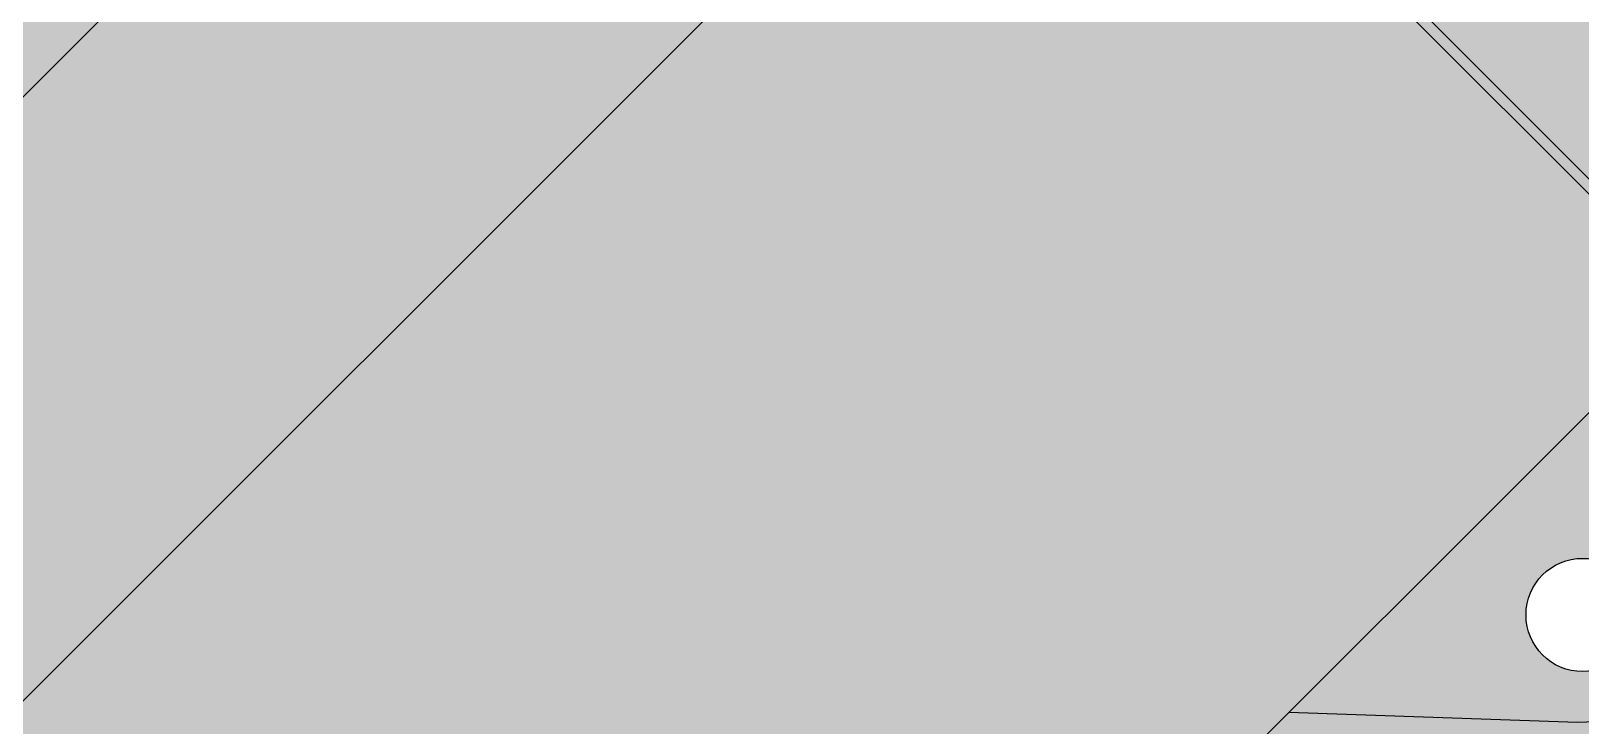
# Model space of a CAD drawing. Header units: millimetres. Extents: x -4300 to 16918, y -16722 to 12457.
# Drawn here: x 5424 to 6349, y 10460 to 10875 of the extents above; entities that cross this region are included whole.
import ezdxf
from ezdxf.enums import TextEntityAlignment as Align

# ---------------------------------------------------------------- set-up
doc = ezdxf.new("R2010")
doc.units = ezdxf.units.MM
doc.set_wipeout_variables(frame=1)
doc.layers.add('Техника KA-1300SL', color=250, linetype='Continuous')
doc.layers.add('Техника KA-1300SL Штрих', color=7, linetype='Continuous', true_color=0xffe79e)
doc.styles.add('arial', font='arial.ttf')

# ---------------------------------------------------------------- blocks, each defined once
blk = doc.blocks.new('KA-1300SL-20231013.110244')
at = {"color": 0, "linetype": 'ByBlock', "lineweight": -2, "transparency": 16777216}
blk.add_wipeout([(375.7105172820875, 2.000000000005457), (244.9999999999991, 59.09985754957415), (235, 59.09985754957415), (235, -834.9999999999927), (10800, -834.9999999999927), (10800, 2.000000000005457)], dxfattribs=at)
at = {"layer": 'Техника KA-1300SL Штрих', "transparency": 16777216}
h = blk.add_hatch(color=256, dxfattribs=at)
h.dxf.hatch_style = 1
h.set_gradient(color1=(132, 132, 132), color2=(173, 173, 173), rotation=90.00000000000003, tint=1)
h.paths.add_polyline_path([(10800, 2.000000000007276), (375.7105172820884, 2.000000000007276), (245, 59.09985754957597), (235, 59.09985754957597), (235, -834.9999999999927), (10800, -834.9999999999927)])
at = {"color": 0, "linetype": 'ByBlock', "lineweight": -2, "transparency": 16777216}
blk.add_lwpolyline([(10800, 2.000000000007276), (375.7105172820884, 2.000000000007276), (245, 59.09985754957597), (235, 59.09985754957597), (235, -834.9999999999927), (10800, -834.9999999999927)], close=True, dxfattribs=at)
blk = doc.blocks.new('KA-1300SL-20231013.094315')
at = {"color": 0, "linetype": 'ByBlock', "lineweight": -2, "transparency": 16777216}
blk.add_wipeout([(279.80263157899026, 12.500000000003638), (359.9999999999991, -119.99999999981992), (359.9999999999991, -199.9999999997617), (245, -489.9999999999018), (245, -517.9999999999945), (10509.50000000078, -517.9999999999945), (10509.50000000078, 12.500000000003638)], dxfattribs=at)
blk.add_wipeout([(244.9999999999991, -517.9999999999964), (244.9999999999991, -560.0000000000018), (125.70421493865342, -559.9999999999964), (65, -668.0926666003543), (65, -881.0000000000036), (10509.50000000078, -880.9999999999964), (10509.50000000078, -517.9999999999964)], dxfattribs=at)
at = {"layer": 'Техника KA-1300SL Штрих', "true_color": 0xadadad, "transparency": 16777216}
h = blk.add_hatch(color=253, dxfattribs=at)
h.dxf.hatch_style = 1
h.paths.add_polyline_path([(10509.50000000077, 12.50000000000728), (279.8026315789903, 12.50000000000728), (360, -119.9999999998181), (360, -199.9999999997599), (245, -489.9999999998981), (245, -517.9999999999927), (10509.50000000077, -517.9999999999927)])
at = {"layer": 'Техника KA-1300SL Штрих', "transparency": 16777216}
h = blk.add_hatch(color=256, dxfattribs=at)
h.dxf.hatch_style = 1
h.set_gradient(color1=(132, 132, 132), color2=(173, 173, 173), rotation=90.00000000000003, tint=1)
h.paths.add_polyline_path([(10509.50000000077, -517.9999999999927), (245, -517.9999999999927), (245, -560), (125.7042149386543, -559.9999999999927), (65, -668.0926666003506), (65, -881), (10509.50000000077, -880.9999999999927)])
at = {"color": 0, "linetype": 'ByBlock', "lineweight": -2, "transparency": 16777216}
blk.add_lwpolyline([(10509.50000000077, 12.50000000000728), (279.8026315789903, 12.50000000000728), (360, -119.9999999998181), (360, -199.9999999997599), (245, -489.9999999998981), (245, -517.9999999999927), (10509.50000000077, -517.9999999999927)], close=True, dxfattribs=at)
blk.add_lwpolyline([(10509.50000000077, -517.9999999999927), (245, -517.9999999999927), (245, -560), (125.7042149386543, -559.9999999999927), (65, -668.0926666003506), (65, -881), (10509.50000000077, -880.9999999999927), (10509.50000000077, -517.9999999999927)], dxfattribs=at)
blk = doc.blocks.new('KA-1300SL-20231013.092651')
at = {"color": 0, "linetype": 'ByBlock', "lineweight": -2, "transparency": 16777216}
blk.add_wipeout([(-214.3569621794013, -589.4999999999982), (-51, -322.8702358642586), (-51, -350.1788289046781), (51.00000000000091, -350.1788289046781), (51.00000000000091, -83), (10078.999999999996, -83), (10078.999999999996, -589.4999999999982)], dxfattribs=at)
blk.add_wipeout([(-214.3569621794004, -589.4999999999945), (-254.40036675921874, -654.8584847310067), (-246.0000000000009, -654.8584847310067), (-246.0000000000009, -1027.4999999999945), (10079, -1027.4999999999945), (10079, -589.4999999999945)], dxfattribs=at)
at = {"layer": 'Техника KA-1300SL Штрих', "true_color": 0xadadad, "transparency": 16777216}
h = blk.add_hatch(color=253, dxfattribs=at)
h.dxf.hatch_style = 1
h.paths.add_polyline_path([(10079, -589.4999999999964), (-214.3569621794013, -589.4999999999964), (-51, -322.8702358642549), (-51, -350.1788289046744), (51, -350.1788289046744), (51, -82.99999999999636), (10079, -82.99999999999636)])
at = {"layer": 'Техника KA-1300SL Штрих', "transparency": 16777216}
h = blk.add_hatch(color=256, dxfattribs=at)
h.dxf.hatch_style = 1
h.set_gradient(color1=(132, 132, 132), color2=(173, 173, 173), rotation=90.00000000000003, tint=1)
h.paths.add_polyline_path([(10079, -589.4999999999964), (-214.3569621794013, -589.4999999999964), (-254.4003667592187, -654.8584847310085), (-246, -654.8584847310085), (-246, -1027.499999999996), (10079, -1027.499999999996)])
at = {"color": 0, "linetype": 'ByBlock', "lineweight": -2, "transparency": 16777216}
for points in [[(10079, -589.4999999999964), (-214.3569621794013, -589.4999999999964), (-51, -322.8702358642549), (-51, -350.1788289046744), (51, -350.1788289046744), (51, -82.99999999999636), (10079, -82.99999999999636), (10079, -589.4999999999964)], [(10079, -589.4999999999964), (-214.3569621794013, -589.4999999999964), (-254.4003667592187, -654.8584847310085), (-246, -654.8584847310085), (-246, -1027.499999999996), (10079, -1027.499999999996), (10079, -589.4999999999964)]]:
    blk.add_lwpolyline(points, dxfattribs=at)
blk = doc.blocks.new('KA-1300SL-20231012.174536')
at = {"color": 0, "linetype": 'ByBlock', "lineweight": -2, "transparency": 16777216}
blk.add_wipeout([(513.1021025695081, 1000.7146555162308), (523, 971.5302959176679), (523, 961.5302959177116), (425, 961.5302959177116), (425, 724.7146555162308), (334.04916004608094, 724.7146555162308), (334.04916004608094, 681.0263868346065), (314.00000000001364, 681.0263868346065), (314.00042148483044, 692.3662219825619), (195.30489175606635, 517.7146555162308), (10323.992989593067, 517.7146555162308), (10323.992989593067, 1000.7146555162308)], dxfattribs=at)
blk.add_wipeout([(195.30489175606635, 517.7146555162344), (108.66031311977713, 390.22365885254476), (118.99999999999909, 390.0174349347708), (118.99999999999909, -57.285344483765584), (141, -57.28534448377286), (141, -2.2853444837655843), (10323.992989593067, -2.2853444837655843), (10323.992989593067, 517.7146555162344)], dxfattribs=at)
at = {"layer": 'Техника KA-1300SL Штрих', "true_color": 0xadadad, "transparency": 16777216}
h = blk.add_hatch(color=253, dxfattribs=at)
h.dxf.hatch_style = 1
h.paths.add_polyline_path([(10323.99298959305, 1000.714655516233), (513.1021025695081, 1000.714655516233), (523, 971.5302959176697), (523, 961.5302959177134), (425, 961.5302959177134), (425, 724.7146555162326), (334.0491600460809, 724.7146555162326), (334.0491600460809, 681.0263868346083), (314.0000000000146, 681.0263868346083), (314.0004214848304, 692.3662219825637), (195.3048917560664, 517.7146555162326), (10323.99298959305, 517.7146555162326)])
at = {"layer": 'Техника KA-1300SL Штрих', "transparency": 16777216}
h = blk.add_hatch(color=256, dxfattribs=at)
h.dxf.hatch_style = 1
h.set_gradient(color1=(132, 132, 132), color2=(173, 173, 173), rotation=90.00000000000003, tint=1)
h.paths.add_polyline_path([(10323.99298959305, 517.7146555162326), (195.3048917560664, 517.7146555162326), (108.6603131197771, 390.2236588525448), (119, 390.017434934769), (119, -57.2853444837674), (141, -57.28534448377468), (141, -2.285344483767403), (10323.99298959305, -2.285344483767403)])
at = {"color": 0, "linetype": 'ByBlock', "lineweight": -2, "transparency": 16777216}
blk.add_line((10235.24991187568, 517.7146555162326), (195.3048917560664, 517.7146555162326), dxfattribs=at)
blk.add_lwpolyline([(119, -57.2853444837674, 3.642919299551295e-17), (119, 390.017434934769), (108.6603131197771, 390.2236588525448), (314.0004214848304, 692.3662219825637), (314.0000000000146, 681.0263868346083), (334.0491600460809, 681.0263868346083), (334.0491600460809, 724.7146555162326), (425, 724.7146555162326)], format="xyb", dxfattribs=at)
for points in [[(10323.99298959305, 1000.714655516233), (513.1021025695081, 1000.714655516233), (523, 971.5302959176697), (523, 961.5302959177134), (425, 961.5302959177134), (425, 724.7146555162326), (334.0491600460809, 724.7146555162326), (334.0491600460809, 681.0263868346083), (314.0000000000146, 681.0263868346083), (314.0004214848304, 692.3662219825637), (195.3048917560664, 517.7146555162326), (10323.99298959305, 517.7146555162326), (10323.99298959305, 1000.714655516233)], [(10323.99298959305, 517.7146555162326), (195.3048917560664, 517.7146555162326), (108.6603131197771, 390.2236588525448), (119, 390.017434934769), (119, -57.2853444837674), (141, -57.28534448377468), (141, -2.285344483767403), (10323.99298959305, -2.285344483767403), (10323.99298959305, 517.7146555162326)]]:
    blk.add_lwpolyline(points, dxfattribs=at)
blk = doc.blocks.new('KA-1300SL-20231012.171958')
at = {"color": 0, "linetype": 'ByBlock', "lineweight": -2, "transparency": 16777216}
blk.add_wipeout([(51.023603454973454, -259.3962660380803), (50.999999999991815, -259.3962660380803), (50.999999999991815, -350.00926830455865), (-51.000000000008185, -350.00926830455865), (-51.000000000008185, -82.99999999999818), (-9729.00000000003, -82.99999999999818), (-9729.00000000003, -638.4999999999982), (307.2251799056812, -638.4999999999982)], dxfattribs=at)
blk.add_wipeout([(366.0124721949296, -725.4880752691279), (355.9999999999909, -725.4880752691279), (355.9999999999909, -1148.5000000000036), (-9729.00000000003, -1148.5000000000036), (-9729.00000000003, -638.5000000000018), (307.2251799056812, -638.5000000000018)], dxfattribs=at)
blk.add_wipeout([(50.999999999999886, -259.39626603808233), (51.02360345498147, -259.39626603808233), (366.0124721949394, -725.4880752691242), (355.99999999999955, -725.4880752691242), (355.99999999999955, -1148.5), (333.9999999999998, -1148.5), (333.9999999999998, -1203.5), (355.99999999999955, -1203.5), (355.99999999999955, -1214.5), (450.9999999999998, -1214.5), (450.9999999999998, -1183.5), (458.9999999999999, -1183.5), (458.9999999999999, -1145.7917333615915), (475, -1145.7917333615987), (475, -857.791043613528), (458.9999999999999, -857.791043613528), (458.9999999999999, -843.5), (450.9999999999998, -843.5), (450.9999999999998, -815.5000000000073), (60.99999999999983, -238.49999999999977), (60.99999999999983, -83), (50.999999999999886, -83), (50.999999999999886, -20.000000000000227), (40.999999999999886, -20.000000000000227), (40.999999999999886, -12), (30, -12), (30, 0), (-30.000000000000227, 0), (-30.000000000000227, -12), (-41, -12), (-41, -20.000000000000227), (-51, -20.000000000000227), (-51, -350.00926830455865), (50.999999999999886, -350.00926830455865)], dxfattribs=at)
at = {"layer": 'Техника KA-1300SL Штрих', "true_color": 0xadadad, "transparency": 16777216}
h = blk.add_hatch(color=253, dxfattribs=at)
h.dxf.hatch_style = 1
h.paths.add_polyline_path([(307.225179905683, -638.5), (51.02360345498892, -259.3962660380821), (51, -259.3962660380821), (51, -350.0092683045586), (-51, -350.0092683045586), (-51, -83), (-9729.00000000003, -83), (-9729.00000000003, -638.5)])
at = {"layer": 'Техника KA-1300SL Штрих', "transparency": 16777216}
h = blk.add_hatch(color=256, dxfattribs=at)
h.dxf.hatch_style = 1
h.set_gradient(color1=(132, 132, 132), color2=(173, 173, 173), rotation=90.00000000000003, tint=1)
h.paths.add_polyline_path([(307.225179905683, -638.5), (366.0124721949396, -725.4880752691242), (356, -725.4880752691242), (356, -1148.5), (-9729.00000000003, -1148.5), (-9729.00000000003, -638.5)])
at = {"color": 0, "linetype": 'ByBlock', "lineweight": -2, "transparency": 16777216}
blk.add_lwpolyline([(307.225179905683, -638.5), (51.02360345498892, -259.3962660380821), (51, -259.3962660380821), (51, -350.0092683045586), (-51, -350.0092683045586), (-51, -83), (-9729.00000000003, -83), (-9729.00000000003, -638.5)], close=True, dxfattribs=at)
blk.add_lwpolyline([(307.225179905683, -638.5), (366.0124721949396, -725.4880752691242), (356, -725.4880752691242), (356, -1148.5), (-9729.00000000003, -1148.5), (-9729.00000000003, -638.5), (307.225179905683, -638.5)], dxfattribs=at)
blk = doc.blocks.new('KA-1300SL-20231012.163232')
at = {"color": 0, "linetype": 'ByBlock', "lineweight": -2, "transparency": 16777216}
blk.add_wipeout([(6141.000000000004, -1015.9999999999964), (6141.000000000004, -1175), (6141.000000000004, -1175), (6149.278623646296, -1216.8642895451194), (6172.866183984086, -1252.428054052063), (6208.213058474819, -1276.3394072620213), (6249.999999999918, -1284.999999999989), (6249.999999999918, -1284.9999999999964), (6335.000000000002, -1284.9999999999964), (6335.000000000002, -1306.9999999999964), (6400, -1306.9999999999964), (6400, -1300.9999999999964), (6416.000000000004, -1300.9999999999964), (6416.000000000004, -1294.9328237379377), (7053.007828440112, -1096.834797898653), (7053.007828440112, -1096.834797898653), (7110.321185552826, -1092.2321633334868), (7165.705115485345, -1076.7846569425128), (7217.126968617889, -1051.0592187755028), (7262.699507797977, -1015.9999999999964), (10359.999999999996, -1015.9999999999964), (10359.999999999996, -1021.9999999999927), (10370, -1021.9999999999927), (10369.999999999985, -1031.9999999999964), (10679.546511130826, -1169.5389306576544), (10679.546511130826, -1169.5389306576544), (10695.350358916854, -1174.5553398207048), (10711.870218564658, -1175.9766782574843), (10728.298669920023, -1173.733477018246), (10743.832760475478, -1167.9353741948908), (10836.179166177113, -1121.2585032211427), (10836.179166177113, -1121.2585032211427), (10868.35881461046, -1107.2913028938929), (10901.948900709289, -1097.1760384806803), (10936.49013137995, -1091.0510207637963), (10971.510208080348, -1089), (10971.510208080348, -1088.9999999999964), (11050, -1088.9999999999964), (11050, -1081.9999999999964), (11060.000000000007, -1081.9999999999964), (11060.000000000007, -1050.9999999999964), (11068, -1050.9999999999964), (11068, -700.9999999999964), (11060.000000000007, -700.9999999999964), (11060.000000000007, -678.9999999999964), (10687.808393047872, -219.00934730531662), (10687.808393047872, -219.00934730531662), (10680.188714012926, -207.75730666032177), (10674.583395209775, -195.37795577316137), (10671.154174545456, -182.2284929359339), (10670, -168.68833753095896), (10670, -168.68833753095169), (10670, 115.5), (10660.000000000007, 115.5), (10660.000000000007, 178.50000000000364), (10650, 178.50000000000364), (10650, 186.50000000000364), (10639.000000000004, 186.50000000000364), (10639.000000000004, 198.5), (10635.550000000003, 198.5), (10635.550000000003, 220.22237008100637), (10631.605029259466, 222.5), (10586.394970740526, 222.5), (10582.45, 220.22237008100637), (10582.45, 198.5), (10579.000000000004, 198.5), (10579.000000000004, 186.50000000000364), (10568.000000000004, 186.50000000000364), (10568.000000000004, 178.50000000000364), (10558.000000000004, 178.50000000000364), (10557.999999999985, 176.21389592603373), (10523.134449799054, 237.97150643088025), (10523.150695559732, 292.2225395143905), (10508.19966037454, 307.2010133175427), (10488.220919109535, 307.1770245816042), (10473.283455836503, 292.2013203288261), (10473.283455836503, 265.99094094831526), (10473.283455836503, 265.99094094831526), (10455.64356971496, 260.93737996862546), (10441.014683939607, 249.86038751000524), (10431.36704060957, 234.25183091008876), (10428, 216.2138959259937), (10428, 115.5), (8284.28041805368, 115.5), (8284.280605395837, 128.37246061161932), (8349.112406844208, 163.2890171407671), (8349.138448903606, 188.22760911810838), (8334.170194165104, 203.20104459227514), (8259.362083705713, 203.1915399094396), (8259.357946447191, 268.44944099452914), (8259.357946447191, 268.44944099452914), (8256.600753926254, 273.2662005697239), (8251.389130549745, 275.17467251977723), (8246.173355570358, 273.2775761155244), (8243.405660144355, 268.4668437979235), (8243.405660144359, 268.4668437979235), (8243.372849573268, 166.28159936727388), (8110.730471274514, 166.3168871272428), (8110.729729190483, 115.5), (7257.999999999998, 115.5), (7257.999999999998, 190.94260530158863), (7241.999999999998, 190.94260530158863), (7241.999999999998, 115.5), (5513.600000000004, 115.5), (5513.600000000017, 250.5000000000291), (5513.600000000017, 250.5000000000291), (5509.6166522241565, 260.11665222417287), (5500.00000000002, 264.1000000000495), (5490.383347775876, 260.1166522241874), (5486.400000000003, 250.50000000005093), (5486.400000000011, 250.50000000005093), (5486.400000000011, 115.5), (5113.600000000004, 115.5), (5113.600000000017, 250.5000000000291), (5113.600000000017, 250.5000000000291), (5109.616652224166, 260.1166522241765), (5100.0000000000255, 264.1000000000531), (5090.383347775874, 260.11665222419833), (5086.400000000003, 250.50000000006185), (5086.400000000011, 250.50000000005093), (5086.400000000011, 115.5), (2158.0000000000036, 115.5), (2158.0000000000036, 190.94260530158863), (2142.0000000000036, 190.94260530158863), (2142.0000000000036, 115.5), (1122.8009270858438, 115.5), (1122.8009270858438, 135.50000000000364), (746.5419015504922, 150.12911659531164), (210.00000000000182, 170), (210.00000000000182, 180.00000000000728), (200.00000000000182, 180.00000000000728), (200.00000000000182, 170), (9.199974000517614, 179.76473647073726), (9.199974000517614, 179.76473647073726), (-51.73916259884572, 172.40376751591612), (-106.66160590109575, 144.99414411205726), (-149.18048221354002, 100.72330279909875), (-174.35131572202044, 44.73945357525008), (-179.24701643031403, -16.447100078345102), (-163.29826840524402, -75.72103760457685), (-145.79074917956314, -105.57015418033916), (-5.000000000001819, -299.99999999999636), (-5.000000000001819, -309.99999999999636), (472.00000000000364, -997.4411764705837), (482.00000000000364, -997.4411764705837), (482.00000000000364, -1025.9999999999964), (490.0000000000018, -1025.9999999999964), (490.0000000000018, -1015.9999999995562)], dxfattribs=at)
at = {"layer": 'Техника KA-1300SL Штрих', "transparency": 16777216}
h = blk.add_hatch(color=256, dxfattribs=at)
h.dxf.hatch_style = 1
edge = h.paths.add_edge_path()
edge.add_line((490, -1015.999999999556), (6141, -1016))
edge.add_line((6141, -1016), (6141, -1175))
edge.add_arc((6251.007881896632, -1174.99673521152), 110.007881945078, 180.0017004108944, 269.47505409767)
edge.add_line((6249.999999999913, -1285), (6335, -1285))
edge.add_line((6335, -1285), (6335, -1307))
edge.add_line((6335, -1307), (6400, -1307))
edge.add_line((6400, -1307), (6400, -1301))
edge.add_line((6400, -1301), (6416, -1301))
edge.add_line((6416, -1301), (6416, -1294.932823737938))
edge.add_line((6416, -1294.932823737938), (7053.00782844011, -1096.834797898657))
edge.add_arc((7057.749773973964, -796.7402027514759), 300.132057741249, 269.0947159304713, 313.0679466455272)
edge.add_line((7262.699507797974, -1016), (10360, -1016))
edge.add_line((10360, -1016), (10360, -1022))
edge.add_line((10360, -1022), (10370, -1022))
edge.add_line((10370, -1022), (10369.99999999999, -1032))
edge.add_line((10369.99999999999, -1032), (10679.54651113082, -1169.538930657654))
edge.add_arc((10710.00000000002, -1101.000000000447), 74.99999999959927, 246.0432760027082, 296.814503699126)
edge.add_line((10743.83276047547, -1167.935374194894), (10836.17916617711, -1121.258503221143))
edge.add_arc((10971.51020808035, -1388.999999999998), 299.9999999999985, 90, 116.8145036992783, ccw=False)
edge.add_line((10971.51020808035, -1089), (11050, -1089))
edge.add_line((11050, -1089), (11050, -1082))
edge.add_line((11050, -1082), (11060, -1082))
edge.add_line((11060, -1082), (11060, -1051))
edge.add_line((11060, -1051), (11068, -1051))
edge.add_line((11068, -1051), (11068, -701))
edge.add_line((11068, -701), (11060, -701))
edge.add_line((11060, -701), (11060, -678.9999999999927))
edge.add_line((11060, -678.9999999999927), (10687.80839304787, -219.0093473053203))
edge.add_arc((10750.00000000001, -168.6883375309557), 80.00000000000541, 179.9999999999998, 218.9773131019947, ccw=False)
edge.add_line((10670, -168.6883375309553), (10670, 115.5))
edge.add_line((10670, 115.5), (10660, 115.5))
edge.add_line((10660, 115.5), (10660, 178.5))
edge.add_line((10660, 178.5), (10650, 178.5))
edge.add_line((10650, 178.5), (10650, 186.5))
edge.add_line((10650, 186.5), (10639, 186.5))
edge.add_line((10639, 186.5), (10639, 198.5))
edge.add_line((10639, 198.5), (10635.55, 198.5))
edge.add_line((10635.55, 198.5), (10635.55, 220.2223700810064))
edge.add_line((10635.55, 220.2223700810064), (10631.60502925946, 222.5))
edge.add_line((10631.60502925946, 222.5), (10586.39497074053, 222.5))
edge.add_line((10586.39497074053, 222.5), (10582.45, 220.2223700810064))
edge.add_line((10582.45, 220.2223700810064), (10582.45, 198.5))
edge.add_line((10582.45, 198.5), (10579, 198.5))
edge.add_line((10579, 198.5), (10579, 186.5))
edge.add_line((10579, 186.5), (10568, 186.5))
edge.add_line((10568, 186.5), (10568, 178.5))
edge.add_line((10568, 178.5), (10558, 178.5))
edge.add_line((10558, 178.5), (10557.99999999999, 176.2138959260337))
edge.add_line((10557.99999999999, 176.2138959260337), (10523.13444979905, 237.9715064308766))
edge.add_line((10523.13444979905, 237.9715064308766), (10523.15069555973, 292.2225395143905))
edge.add_line((10523.15069555973, 292.2225395143905), (10508.19966037454, 307.2010133175354))
edge.add_line((10508.19966037454, 307.2010133175354), (10488.22091910953, 307.1770245816006))
edge.add_line((10488.22091910953, 307.1770245816006), (10473.2834558365, 292.2013203288225))
edge.add_line((10473.2834558365, 292.2013203288225), (10473.2834558365, 265.9909409483153))
edge.add_arc((10478, 216.213895925998), 50.00000000000054, 95.41280930185778, 180.0000000000007)
edge.add_line((10428, 216.2138959259973), (10428, 115.5))
edge.add_line((10428, 115.5), (8284.280418053677, 115.5))
edge.add_line((8284.280418053677, 115.5), (8284.280605395834, 128.3724606116157))
edge.add_line((8284.280605395834, 128.3724606116157), (8349.112406844208, 163.2890171407635))
edge.add_line((8349.112406844208, 163.2890171407635), (8349.138448903606, 188.2276091181047))
edge.add_line((8349.138448903606, 188.2276091181047), (8334.170194165104, 203.2010445922715))
edge.add_line((8334.170194165104, 203.2010445922715), (8259.36208370571, 203.191539909436))
edge.add_line((8259.36208370571, 203.191539909436), (8259.357946447191, 268.4494409945255))
edge.add_arc((8251.380300294737, 267.080415926539), 8.094261409822689, 9.737545492844337, 170.1374433618323)
edge.add_line((8243.405660144359, 268.4668437979199), (8243.372849573265, 166.2815993672702))
edge.add_line((8243.372849573265, 166.2815993672702), (8110.73047127451, 166.3168871272428))
edge.add_line((8110.73047127451, 166.3168871272428), (8110.729729190483, 115.5))
edge.add_line((8110.729729190483, 115.5), (7258, 115.5))
edge.add_line((7258, 115.5), (7258, 190.942605301585))
edge.add_line((7258, 190.942605301585), (7242, 190.942605301585))
edge.add_line((7242, 190.942605301585), (7242, 115.5))
edge.add_line((7242, 115.5), (5513.600000000006, 115.5))
edge.add_line((5513.600000000006, 115.5), (5513.600000000013, 250.5000000000291))
edge.add_arc((5500.000000000011, 250.5000000000364), 13.60000000000218, 359.9999999999694, 539.9999999999694)
edge.add_line((5486.400000000009, 250.5000000000437), (5486.400000000009, 115.5))
edge.add_line((5486.400000000009, 115.5), (5113.600000000006, 115.5))
edge.add_line((5113.600000000006, 115.5), (5113.600000000013, 250.5000000000291))
edge.add_arc((5100.000000000011, 250.50000000004), 13.60000000000218, 359.999999999954, 539.9999999999541)
edge.add_line((5086.400000000009, 250.5000000000509), (5086.400000000009, 115.5))
edge.add_line((5086.400000000009, 115.5), (2158, 115.5))
edge.add_line((2158, 115.5), (2158, 190.942605301585))
edge.add_line((2158, 190.942605301585), (2142, 190.942605301585))
edge.add_line((2142, 190.942605301585), (2142, 115.5))
edge.add_line((2142, 115.5), (1122.800927085846, 115.5))
edge.add_line((1122.800927085846, 115.5), (1122.800927085846, 135.5))
edge.add_line((1122.800927085846, 135.5), (746.5419015504885, 150.129116595308))
edge.add_line((746.5419015504885, 150.129116595308), (210, 170))
edge.add_line((210, 170), (210, 180))
edge.add_line((210, 180), (200, 180))
edge.add_line((200, 180), (200, 170))
edge.add_line((200, 170), (9.199974000515795, 179.76473647073))
edge.add_arc((-9.627143526813597e-10, 5.256097779238189e-10), 179.9999999995275, 87.07028081129334, 215.9090895580435)
edge.add_line((-145.7907491795631, -105.5701541803428), (-5, -300))
edge.add_line((-5, -300), (-5, -310))
edge.add_line((-5, -310), (472, -997.4411764705874))
edge.add_line((472, -997.4411764705874), (482, -997.4411764705874))
edge.add_line((482, -997.4411764705874), (482, -1026))
edge.add_line((482, -1026), (490, -1026))
edge.add_line((490, -1026), (490, -1015.999999999556))
edge = h.paths.add_edge_path(flags=16)
edge.add_arc((10709.72992370492, -1098.703485645907), 33.78403182464246, 0, 360)
at = {"color": 0, "linetype": 'ByBlock', "lineweight": -2, "transparency": 16777216}
for p, q in [((8284.275506174046, -222), (10690.35214467569, -222)), ((8284.271794976099, -477), (10896.5560165975, -477)), ((10890, -1100.285459357001), (10890, -477))]:
    blk.add_line(p, q, dxfattribs=at)
for points in [[(11050, -1082), (10896.5560165975, -1082.071410777564), (10896.5560165975, -477)], [(10890, -1016), (10360, -1016)]]:
    blk.add_lwpolyline(points, dxfattribs=at)
blk.add_lwpolyline([(10890, -1079.110640757433), (10738.85815960667, -1155.46755863048, -0.3333599483961858), (10662.26780898401, -1141.886202840273), (10544.62557267662, -1016)], format="xyb", dxfattribs=at)
blk.add_circle((10709.72992370492, -1098.703485645907), 33.78403182464246, dxfattribs=at)
blk = doc.blocks.new('*U75')
at = {"color": 0, "linetype": 'ByBlock', "lineweight": -2, "transparency": 16777216, "xscale": -1, "rotation": 45}
blk.add_blockref('KA-1300SL-20231013.110244', (6343.860018001264, 12073.86001800127), dxfattribs=at)
blk.add_blockref('KA-1300SL-20231013.094315', (6129.960216692877, 11876.93077944136), dxfattribs=at)
blk.add_blockref('KA-1300SL-20231013.092651', (5744.587020945663, 11653.48503658586), dxfattribs=at)
blk.add_blockref('KA-1300SL-20231012.174536', (6668.940109665425, 11075.60435643492), dxfattribs=at)
at = {"color": 0, "linetype": 'ByBlock', "lineweight": -2, "transparency": 16777216, "rotation": 45.00000000000001}
blk.add_blockref('KA-1300SL-20231012.171958', (5464.572735595791, 11438.52457510515), dxfattribs=at)
blk.add_blockref('KA-1300SL-20231012.163232', (-2000, 3730), dxfattribs=at)
at = {"layer": 'Defpoints', "color": 250, "linetype": 'ByBlock', "lineweight": -2, "transparency": 16777216, "style": 'arial', "width": 0.75}
blk.add_attdef('МАРКА', text='', height=250, rotation=45, dxfattribs=at).set_placement((5285.903167454881, 9967.29847344368), align=Align.MIDDLE_CENTER)

msp = doc.modelspace()

# ---------------------------------------------------------------- block references
at = {"layer": 'Техника KA-1300SL', "transparency": 33554687}
msp.add_blockref('*U75', (0, 0), dxfattribs=at)

doc.saveas('drawing.dxf')
